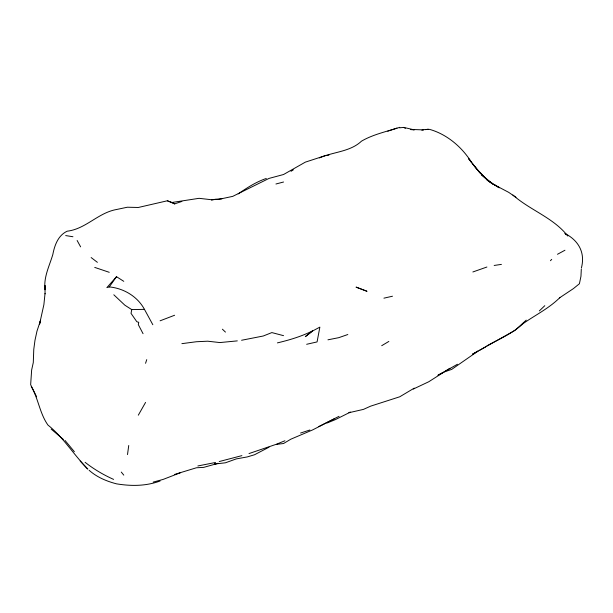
<?xml version="1.0" encoding="UTF-8"?>
<svg xmlns="http://www.w3.org/2000/svg" width="613" height="613" viewBox="0 0 613 613"><rect width="100%" height="100%" fill="white"/><g stroke="black" fill="none" stroke-linecap="round" stroke-linejoin="round"><path stroke-width="0.92" d="M581.308 269.161L580.963 276.248L579.415 283.742L573.37 288.639L559.523 297.857L559.853 297.604C549.125 308.27 535.532 314.944 523.211 323.541C512.721 333.403 499.334 338.974 486.898 345.862M45.033 293.451L43.891 304.607L39.546 324.254L40.573 320.293L36.972 331.15L34.979 340.299L33.776 349.379L33.286 362.567L31.646 370.007L30.65 384.726L36.634 396.818M581.385 268.019C585.469 252.617 578.565 240.511 564.918 233.446L566.259 234.779M127.504 454.593L128.738 445.498M113.811 294.784L124.845 305.182L131.726 309.596L131.044 313.381L136.799 321.702L138.73 322.331L138.308 324.614L143.051 333.694M145.565 363.302L146.737 359.632M138.308 415.185L145.565 402.419M116.516 276.693L106.854 287.643L109.26 286.907L116.516 276.693L123.78 281.329M550.443 260.732L551.715 259.36M544.796 305.68L539.34 310.921M526.245 320.132L514.966 330.392L472.378 354.276L478.109 351.042L451.743 369.363L443.329 372.283L457.428 364.26M238.204 193.892C247.016 187.785 256.088 181.931 266.318 178.452M291.037 171.288L293.343 169.824M414.273 388.121L399.753 396.78L370.704 406.128L363.44 409.392L348.912 412.718L350.276 412.105M449.888 368.29L428.801 381.73L413.262 389.071M381.707 345.701L388.849 341.433M269.03 447.191L254.502 454.762L247.238 456.93L236.212 458.922L225.454 462.792L214.558 464.049M479.634 350.276L485.534 346.943M557.462 254.295L564.956 250.234M438.326 375.064L442.854 372.612L437.897 375.225M339.066 416.311L318.584 426.656M350.115 412.243L335.411 419.599L327.127 422.993M334.185 418.894L312.599 429.928L290.815 439.199L283.551 443.513L275.781 444.463L249.001 453.566M174.621 315.251L160.093 320.814M276.425 444.241L284.915 440.762M180.49 472.715L163.081 479.435L153.181 482.102M319.35 157.924C333.188 151.786 350.084 151.94 361.501 141.159C373.24 134.301 386.895 131.534 399.753 127.32M486.898 267.023L472.868 271.973M347.824 334.522L338.767 337.671L327.947 339.817M45.048 289.757C43.431 277.306 49.369 266.103 52.818 254.525C54.58 245.33 58.082 235.377 67.192 231.193C85.881 228.986 98.21 212.657 116.708 209.47L127.343 207.225L138.308 207.478L167.357 200.78L174.621 203.907L181.877 201.424M387.791 131.182L396.963 128.086M300.585 433.031L309.864 430.004M326.308 155.327L305.343 162.131L283.551 174.513L269.03 178.406L232.718 196.375L218.19 199.463L210.926 199.669L199.064 198.321L172.046 202.466L167.357 200.78M219.239 461.543L241.897 455.635M275.942 184L283.551 182.015M383.922 298.163L392.489 296.217M174.621 474.424L196.405 467.78L203.669 467.382L218.19 463.305L214.558 463.888M277.413 342.889C289.459 340.023 301.42 336.453 312.53 330.913L305.343 336.644L312.599 330.982L319.863 327.127L317.074 341.924L306.646 344.291M211.5 200.16L215.209 199.256L221.952 198.804M160.093 481.013C145.902 486.224 131.174 486.239 116.516 483.841C106.601 481.266 96.839 477.182 89.13 470.286M215.538 462.47L197.861 465.972M241.576 340.261L263.253 336.008L271.858 332.591L283.551 335.663M494.162 265.46L501.426 264.379M421.874 130.217L423.637 129.941M425.407 129.672L428.058 129.266M237.308 340.882L219.875 342.567L207.707 341.203L196.405 341.74L181.877 343.655M327.127 155.38L328.943 155.135M399.5 127.833L403.729 127.404L414.273 129.864L410.641 129.588M428.801 129.266L421.537 129.818L410.641 129.435M131.726 309.596L144.453 309.35L152.829 324.729M65.683 235.568L72.947 236.748M109.26 286.907C123.719 288.286 137.435 296.439 144.453 309.35M429.437 129.328C447.084 134.239 462.378 147.388 471.903 162.966L468.761 158.905M94.731 267.406L109.26 272.31M113.597 479.397C103.467 474.868 93.82 469.167 85.092 462.309M172.046 202.466L174.621 203.907M403.729 127.404L405.369 128.355M492.063 183.555L486.998 179.954L499.288 187.785L494.162 184.682L508.69 192.352L515.947 197.294M487.818 180.544L493.519 184.582L481.511 174.736L488.783 181.103M512.897 195.018C530.145 210.274 553.301 217.6 567.791 236.036M91.145 257.552L97.39 262.333M63.423 439.49L51.155 429.077M486.898 179.509L479.634 172.483L472.378 163.594L479.634 172.483L487.251 179.808M486.561 179.157L476.822 169.058L468.853 158.982M222.389 329.189L225.454 332.093M87.904 469.075C73.844 455.053 63.568 437.529 47.944 425.054C39.699 413.407 38.397 398.718 31.278 386.565M80.203 461.076L87.467 468.907M74.372 451.727L64.978 440.379M121.282 472.071L123.78 475.129M77.131 240.488L80.617 246.855M45.055 288.999L45.01 285.474L45.055 293.888M366.873 291.236L356.176 287.152L366.873 291.236"/></g></svg>
